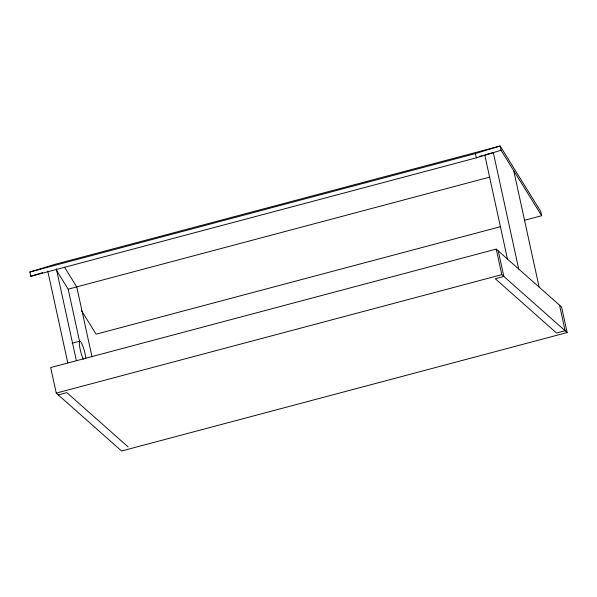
<?xml version="1.0" encoding="UTF-8"?>
<svg xmlns="http://www.w3.org/2000/svg" width="597" height="597" viewBox="0 0 597 597"><rect width="100%" height="100%" fill="white"/><g stroke="black" fill="none" stroke-linecap="round" stroke-linejoin="round"><path stroke-width="0.9" d="M541.68 215.726L501.047 150.257L476.339 157.832L30.775 276.284L29.85 272.023L54.558 264.449L500.114 145.996L540.748 211.472L541.68 215.726L524.576 220.278M30.775 276.284L42.671 272.642M29.85 272.023L475.413 153.571L500.114 145.996L501.047 150.257M479.354 156.339L482.055 155.623M485.615 154.675L493.323 152.623L518.696 269.001M56.461 270.284L68.185 289.172L489.876 177.063M500.271 226.733L96.117 334.178L81.416 310.492M72.133 343.238L79.841 341.185M496.234 249.098L50.678 367.551L56.252 393.11L121.587 451.004L567.15 332.551L561.576 306.992L496.234 249.098L501.808 274.657L567.15 332.551M56.252 393.11L501.808 274.657M58.29 394.916L66.864 392.639L128.116 446.914M64.543 267.217L76.752 286.888L92.013 356.894M559.538 305.186L565.105 330.738L556.538 333.022L495.286 278.739L503.853 276.463L498.279 250.904M513.741 170.72L539.113 287.09M484.757 154.907L507.554 259.456M475.413 153.571L476.339 157.832M68.185 289.172L79.685 341.902M56.334 268.799L76.356 360.625M47.767 271.075L67.789 362.901M83.334 359.394A10.806 1.873 75.1 0 1 79.394 344.633A10.806 1.873 75.1 0 1 81.923 343.857A10.806 1.873 75.1 0 1 85.864 358.618"/></g></svg>
